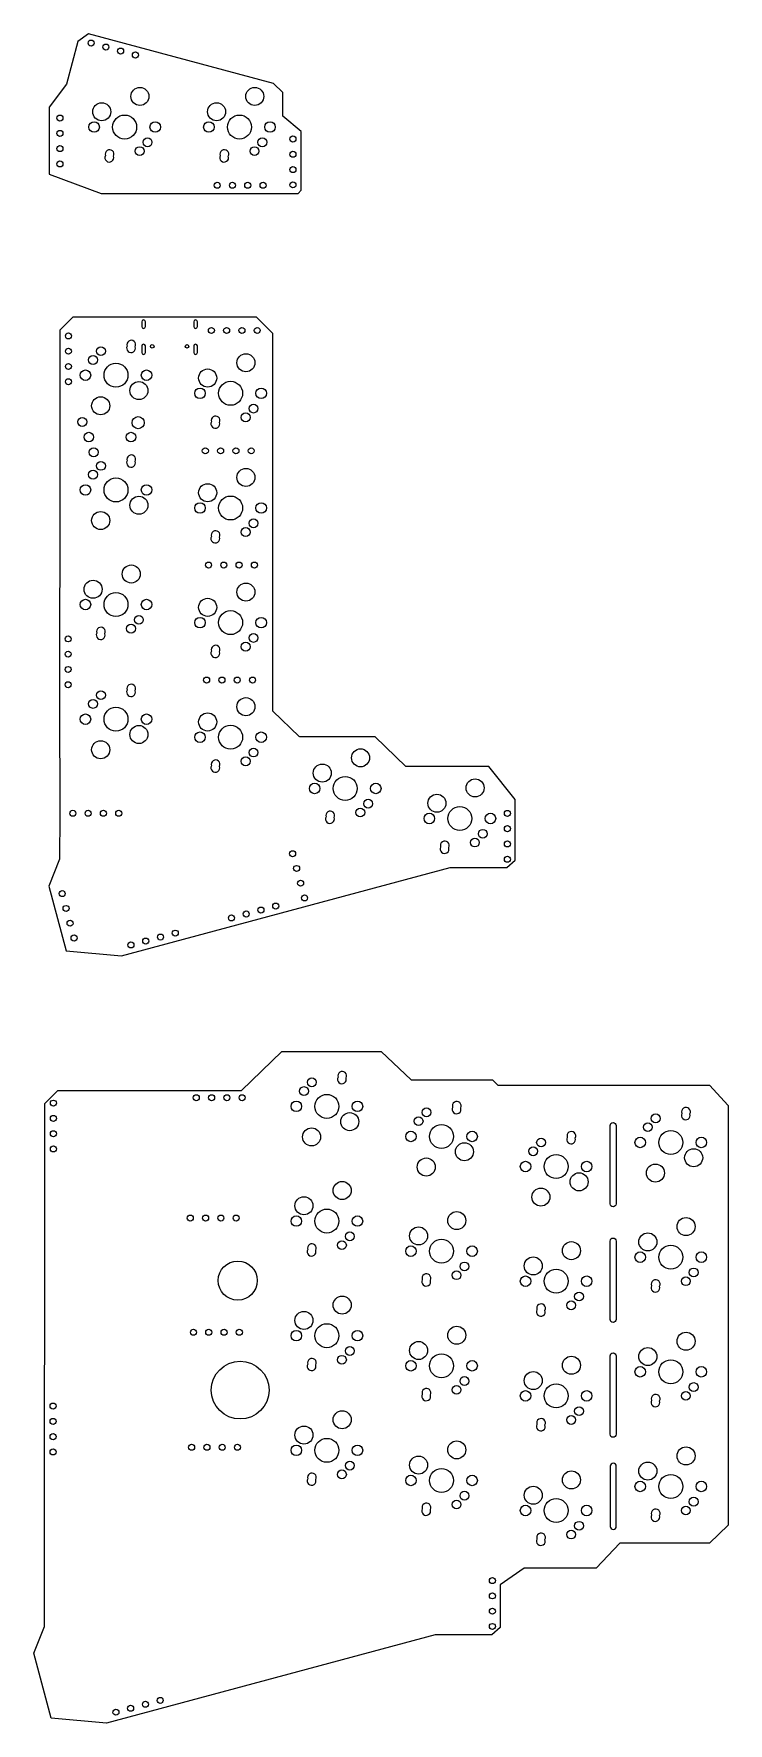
# Model space of a CAD drawing. Header units: millimetres. Extents: x 50 to 165, y -42 to 238.
import ezdxf

# ---------------------------------------------------------------- set-up
doc = ezdxf.new("R2010")
doc.units = ezdxf.units.MM
doc.layers.get('0').update_dxf_attribs({"linetype": 'CONTINUOUS'})

msp = doc.modelspace()

# ---------------------------------------------------------------- linework, layer by layer
for points in [[(90.89, 228.7), (89.34, 230.2), (58.61, 238.45), (56.84, 237.14), (54.93, 230.07), (52.04, 226.24), (52.04, 215.1), (60.72, 211.88), (93.42, 211.93), (93.96, 212.48), (93.96, 222.21), (90.91, 224.78)], [(53.79, 126.61), (53.81, 109.6), (53.81, 108.58), (53.8, 101.27), (52, 96.82), (54.88, 86.05), (64.1, 85.19), (118.71, 99.89), (118.91, 99.89), (128.11, 99.89), (129.51, 101.09), (129.51, 111.19), (125.11, 116.69), (111.31, 116.69), (106.21, 121.59), (106.2, 121.6), (93.7, 121.6), (93.61, 121.69), (89.21, 125.89), (89.21, 167.39), (89.21, 186.44), (89.21, 188.64), (86.51, 191.34), (56.01, 191.34), (53.82, 189.19), (53.82, 187.43), (53.82, 185.23), (53.82, 166.18)], [(49.5, -30.68), (51.3, -26.23), (51.32, 60.69), (53.51, 62.84), (84.01, 62.84), (90.71, 69.34), (107.26, 69.34), (112.21, 64.59), (125.76, 64.59), (126.61, 63.74), (128.41, 63.74), (161.81, 63.74), (164.91, 60.34), (164.91, -9.41), (161.81, -12.41), (148.91, -12.41), (147.11, -12.41), (146.91, -12.41), (142.96, -16.56), (131.01, -16.56), (127.01, -19.31), (127.01, -26.41), (125.61, -27.61), (116.41, -27.61), (116.21, -27.61), (61.6, -42.31), (52.38, -41.45)]]:
    msp.add_lwpolyline(points, close=True)
for points in [[(61.4, 218.2, 1.519372), (62.75, 218.11, 1.519372)], [(80.48, 218.2, 1.519372), (81.83, 218.11, 1.519372)], [(67.45, 190.59), (67.45, 189.79, 1), (68.05, 189.79), (68.05, 190.59, 1)], [(76.09, 189.79, 1), (76.69, 189.79), (76.69, 190.59, 1), (76.09, 190.59)], [(66.35, 186.44, 1.519372), (65.01, 186.54, 1.519372)], [(68.05, 186.57, 1), (67.45, 186.57), (67.45, 185.47, 1), (68.05, 185.47)], [(76.09, 186.57), (76.09, 185.47, 1), (76.69, 185.47), (76.69, 186.57, 1)], [(79.02, 173.96, 1.519372), (80.36, 173.86, 1.519372)], [(65.01, 167.48, 1.519372), (66.35, 167.38, 1.519372)], [(80.36, 154.8, 1.519372), (79.02, 154.9, 1.519372)], [(59.97, 138.85, 1.519372), (61.31, 138.75, 1.519372)], [(79.02, 135.85, 1.519372), (80.36, 135.75, 1.519372)], [(66.35, 129.28, 1.519372), (65.01, 129.38, 1.519372)], [(79.02, 116.8, 1.519372), (80.36, 116.7, 1.519372)], [(98.07, 108.3, 1.519372), (99.41, 108.2, 1.519372)], [(117.12, 103.3, 1.519372), (118.46, 103.2, 1.519372)], [(101.4, 64.94, 1.519372), (100.06, 65.04, 1.519372)], [(120.45, 59.94, 1.519372), (119.11, 60.04, 1.519372)], [(158.55, 58.94, 1.519372), (157.21, 59.04, 1.519372)], [(146.28, 57.02), (146.28, 44, -1), (145.28, 44), (145.28, 57.02, -1)], [(139.5, 54.94, 1.519372), (138.16, 55.04, 1.519372)], [(95.02, 36.4, 1.519372), (96.36, 36.3, 1.519372)], [(145.28, 24.8), (145.28, 37.82, -1), (146.28, 37.82), (146.28, 24.8, -1)], [(114.07, 31.4, 1.519372), (115.41, 31.3, 1.519372)], [(152.17, 30.4, 1.519372), (153.51, 30.3, 1.519372)], [(133.12, 26.4, 1.519372), (134.46, 26.3, 1.519372)], [(95.02, 17.35, 1.519372), (96.36, 17.25, 1.519372)], [(146.28, 18.72), (146.28, 5.7, -1), (145.28, 5.7), (145.28, 18.72, -1)], [(114.07, 12.35, 1.519372), (115.41, 12.25, 1.519372)], [(152.17, 11.35, 1.519372), (153.51, 11.25, 1.519372)], [(133.12, 7.35, 1.519372), (134.46, 7.25, 1.519372)], [(145.3, 0.4), (145.3, -9.6, 1), (146.3, -9.6), (146.3, 0.4, 1)], [(95.02, -1.7, 1.519372), (96.36, -1.8, 1.519372)], [(114.07, -6.7, 1.519372), (115.41, -6.8, 1.519372)], [(152.17, -7.7, 1.519372), (153.51, -7.8, 1.519372)], [(133.12, -11.7, 1.519372), (134.46, -11.8, 1.519372)]]:
    msp.add_lwpolyline(points, format="xyb", close=True)
for centre, radius in [((59.03, 236.9), 0.5), ((61.48, 236.24), 0.5), ((63.93, 235.58), 0.5), ((66.39, 234.92), 0.5), ((67.14, 228.03), 1.5), ((86.22, 228.03), 1.5), ((53.85, 224.44), 0.5), ((60.79, 225.49), 1.5), ((64.6, 222.95), 1.99), ((79.87, 225.49), 1.5), ((83.68, 222.95), 1.99), ((53.85, 221.9), 0.5), ((59.52, 222.95), 0.875), ((69.68, 222.95), 0.875), ((78.6, 222.95), 0.875), ((88.76, 222.95), 0.875), ((53.85, 219.36), 0.5), ((67.1, 218.95), 0.735), ((68.41, 220.41), 0.735), ((86.18, 218.95), 0.735), ((87.49, 220.41), 0.735), ((92.57, 220.96), 0.5), ((53.85, 216.82), 0.5), ((92.57, 218.42), 0.5), ((92.57, 215.88), 0.5), ((79.98, 213.27), 0.5), ((82.52, 213.27), 0.5), ((85.06, 213.27), 0.5), ((87.6, 213.27), 0.5), ((92.57, 213.34), 0.5), ((55.26, 188.24), 0.5), ((79.01, 189.14), 0.5), ((81.55, 189.14), 0.5), ((84.09, 189.14), 0.5), ((86.63, 189.14), 0.5), ((55.26, 185.7), 0.5), ((60.66, 185.7), 0.735), ((69.18, 186.5), 0.3), ((74.96, 186.5), 0.3), ((55.26, 183.16), 0.5), ((58.08, 181.7), 0.875), ((59.35, 184.24), 0.735), ((63.16, 181.7), 1.99), ((68.24, 181.7), 0.875), ((78.4, 181.24), 1.5), ((84.75, 183.78), 1.5), ((55.26, 180.62), 0.5), ((66.97, 179.16), 1.5), ((82.21, 178.7), 1.99), ((60.62, 176.62), 1.5), ((77.13, 178.7), 0.875), ((86.02, 176.16), 0.735), ((87.29, 178.7), 0.875), ((57.55, 173.95), 0.75), ((66.85, 173.82), 1), ((84.71, 174.7), 0.735), ((58.65, 171.42), 0.8), ((65.65, 171.42), 0.8), ((59.45, 168.9), 0.75), ((78.01, 169.14), 0.5), ((80.55, 169.14), 0.5), ((83.09, 169.14), 0.5), ((85.63, 169.14), 0.5), ((59.35, 165.18), 0.735), ((60.66, 166.64), 0.735), ((84.75, 164.72), 1.5), ((58.08, 162.64), 0.875), ((63.16, 162.64), 1.99), ((68.24, 162.64), 0.875), ((78.4, 162.18), 1.5), ((66.97, 160.1), 1.5), ((77.13, 159.64), 0.875), ((82.21, 159.64), 1.99), ((87.29, 159.64), 0.875), ((60.62, 157.56), 1.5), ((86.02, 157.1), 0.735), ((84.71, 155.64), 0.735), ((65.7, 148.67), 1.5), ((78.54, 150.16), 0.5), ((81.08, 150.16), 0.5), ((83.62, 150.16), 0.5), ((86.16, 150.16), 0.5), ((59.35, 146.13), 1.5), ((84.75, 145.67), 1.5), ((58.08, 143.59), 0.875), ((63.16, 143.59), 1.99), ((68.24, 143.59), 0.875), ((78.4, 143.13), 1.5), ((66.97, 141.05), 0.735), ((77.13, 140.59), 0.875), ((82.21, 140.59), 1.99), ((87.29, 140.59), 0.875), ((55.21, 137.89), 0.5), ((65.66, 139.59), 0.735), ((86.02, 138.05), 0.735), ((55.21, 135.35), 0.5), ((84.71, 136.59), 0.735), ((55.21, 132.81), 0.5), ((55.21, 130.27), 0.5), ((60.66, 128.54), 0.735), ((78.23, 131.04), 0.5), ((80.77, 131.04), 0.5), ((83.31, 131.04), 0.5), ((85.85, 131.04), 0.5), ((59.35, 127.08), 0.735), ((63.16, 124.54), 1.99), ((84.75, 126.62), 1.5), ((58.08, 124.54), 0.875), ((68.24, 124.54), 0.875), ((78.4, 124.08), 1.5), ((82.21, 121.54), 1.99), ((60.62, 119.46), 1.5), ((66.97, 122), 1.5), ((77.13, 121.54), 0.875), ((87.29, 121.54), 0.875), ((84.71, 117.54), 0.735), ((86.02, 119), 0.735), ((103.8, 118.12), 1.5), ((97.45, 115.58), 1.5), ((96.18, 113.04), 0.875), ((101.26, 113.04), 1.99), ((106.34, 113.04), 0.875), ((122.85, 113.12), 1.5), ((103.76, 109.04), 0.735), ((105.07, 110.5), 0.735), ((116.5, 110.58), 1.5), ((120.31, 108.04), 1.99), ((55.99, 108.91), 0.5), ((58.53, 108.91), 0.5), ((61.07, 108.91), 0.5), ((63.61, 108.91), 0.5), ((115.23, 108.04), 0.875), ((125.39, 108.04), 0.875), ((128.21, 108.89), 0.5), ((128.21, 106.35), 0.5), ((122.81, 104.04), 0.735), ((124.12, 105.5), 0.735), ((128.21, 103.81), 0.5), ((92.52, 102.19), 0.5), ((128.21, 101.27), 0.5), ((93.18, 99.74), 0.5), ((54.22, 95.55), 0.5), ((93.84, 97.29), 0.5), ((54.87, 93.09), 0.5), ((84.8, 92.17), 0.5), ((87.26, 92.83), 0.5), ((89.71, 93.49), 0.5), ((94.5, 94.83), 0.5), ((55.53, 90.64), 0.5), ((82.35, 91.52), 0.5), ((56.19, 88.18), 0.5), ((65.65, 87.02), 0.5), ((68.1, 87.67), 0.5), ((70.56, 88.33), 0.5), ((73.01, 88.99), 0.5), ((95.71, 64.2), 0.735), ((76.51, 61.64), 0.5), ((79.05, 61.64), 0.5), ((81.59, 61.64), 0.5), ((84.13, 61.64), 0.5), ((94.4, 62.74), 0.735), ((98.21, 60.2), 1.99), ((52.76, 60.74), 0.5), ((93.13, 60.2), 0.875), ((102.02, 57.66), 1.5), ((103.29, 60.2), 0.875), ((114.76, 59.2), 0.735), ((52.76, 58.2), 0.5), ((52.76, 55.66), 0.5), ((95.67, 55.12), 1.5), ((113.45, 57.74), 0.735), ((117.26, 55.2), 1.99), ((151.55, 56.74), 0.735), ((152.86, 58.2), 0.735), ((155.36, 54.2), 1.99), ((52.76, 53.12), 0.5), ((112.18, 55.2), 0.875), ((121.07, 52.66), 1.5), ((122.34, 55.2), 0.875), ((132.5, 52.74), 0.735), ((133.81, 54.2), 0.735), ((150.28, 54.2), 0.875), ((160.44, 54.2), 0.875), ((114.72, 50.12), 1.5), ((131.23, 50.2), 0.875), ((136.31, 50.2), 1.99), ((141.39, 50.2), 0.875), ((152.82, 49.12), 1.5), ((159.17, 51.66), 1.5), ((140.12, 47.66), 1.5), ((94.4, 43.68), 1.5), ((100.75, 46.22), 1.5), ((133.77, 45.12), 1.5), ((75.51, 41.64), 0.5), ((78.05, 41.64), 0.5), ((80.59, 41.64), 0.5), ((83.13, 41.64), 0.5), ((98.21, 41.14), 1.99), ((119.8, 41.22), 1.5), ((93.13, 41.14), 0.875), ((102.02, 38.6), 0.735), ((103.29, 41.14), 0.875), ((113.45, 38.68), 1.5), ((157.9, 40.22), 1.5), ((100.71, 37.14), 0.735), ((112.18, 36.14), 0.875), ((117.26, 36.14), 1.99), ((122.34, 36.14), 0.875), ((138.85, 36.22), 1.5), ((151.55, 37.68), 1.5), ((155.36, 35.14), 1.99), ((83.4, 31.25), 3.25), ((121.07, 33.6), 0.735), ((132.5, 33.68), 1.5), ((150.28, 35.14), 0.875), ((160.44, 35.14), 0.875), ((119.76, 32.14), 0.735), ((131.23, 31.14), 0.875), ((136.31, 31.14), 1.99), ((141.39, 31.14), 0.875), ((157.86, 31.14), 0.735), ((159.17, 32.6), 0.735), ((100.75, 27.17), 1.5), ((140.12, 28.6), 0.735), ((94.4, 24.63), 1.5), ((138.81, 27.14), 0.735), ((76.04, 22.66), 0.5), ((78.58, 22.66), 0.5), ((81.12, 22.66), 0.5), ((83.66, 22.66), 0.5), ((93.13, 22.09), 0.875), ((98.21, 22.09), 1.99), ((103.29, 22.09), 0.875), ((119.8, 22.17), 1.5), ((157.9, 21.17), 1.5), ((102.02, 19.55), 0.735), ((113.45, 19.63), 1.5), ((151.55, 18.63), 1.5), ((83.8, 13.05), 4.8), ((100.71, 18.09), 0.735), ((112.18, 17.09), 0.875), ((117.26, 17.09), 1.99), ((122.34, 17.09), 0.875), ((138.85, 17.17), 1.5), ((150.28, 16.09), 0.875), ((155.36, 16.09), 1.99), ((160.44, 16.09), 0.875), ((121.07, 14.55), 0.735), ((132.5, 14.63), 1.5), ((136.31, 12.09), 1.99), ((159.17, 13.55), 0.735), ((119.76, 13.09), 0.735), ((131.23, 12.09), 0.875), ((141.39, 12.09), 0.875), ((157.86, 12.09), 0.735), ((52.71, 10.39), 0.5), ((100.75, 8.12), 1.5), ((138.81, 8.09), 0.735), ((140.12, 9.55), 0.735), ((52.71, 7.85), 0.5), ((52.71, 5.31), 0.5), ((94.4, 5.58), 1.5), ((52.71, 2.77), 0.5), ((75.73, 3.54), 0.5), ((78.27, 3.54), 0.5), ((80.81, 3.54), 0.5), ((83.35, 3.54), 0.5), ((93.13, 3.04), 0.875), ((98.21, 3.04), 1.99), ((103.29, 3.04), 0.875), ((119.8, 3.12), 1.5), ((157.9, 2.12), 1.5), ((102.02, 0.5), 0.735), ((113.45, 0.58), 1.5), ((117.26, -1.96), 1.99), ((151.55, -0.42), 1.5), ((100.71, -0.96), 0.735), ((112.18, -1.96), 0.875), ((122.34, -1.96), 0.875), ((138.85, -1.88), 1.5), ((150.28, -2.96), 0.875), ((155.36, -2.96), 1.99), ((160.44, -2.96), 0.875), ((119.76, -5.96), 0.735), ((121.07, -4.5), 0.735), ((132.5, -4.42), 1.5), ((136.31, -6.96), 1.99), ((159.17, -5.5), 0.735), ((131.23, -6.96), 0.875), ((141.39, -6.96), 0.875), ((157.86, -6.96), 0.735), ((138.81, -10.96), 0.735), ((140.12, -9.5), 0.735), ((125.71, -18.61), 0.5), ((125.71, -21.15), 0.5), ((125.71, -23.69), 0.5), ((125.71, -26.23), 0.5), ((68.06, -39.17), 0.5), ((70.51, -38.51), 0.5), ((63.15, -40.48), 0.5), ((65.6, -39.83), 0.5)]:
    msp.add_circle(centre, radius)

doc.saveas('drawing.dxf')
